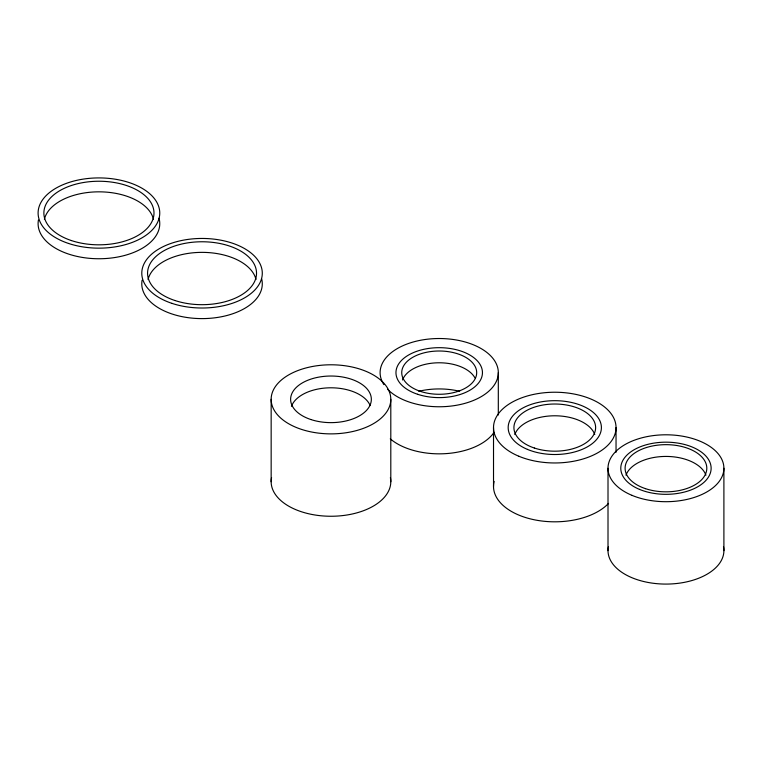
<?xml version="1.0" encoding="UTF-8"?>
<svg xmlns="http://www.w3.org/2000/svg" width="762" height="762" viewBox="0 0 762 762"><rect width="100%" height="100%" fill="white"/><g stroke="black" fill="none" stroke-linecap="round" stroke-linejoin="round"><path stroke-width="1.14" d="M723.9 468.249L723.9 550.631M616.039 427.596L616.039 452.314M608.009 468.249L608.009 550.631M498.31 372.647L498.31 415.014M493.519 427.596L493.519 486.442M390.801 399.326A59.817 34.538 0 0 1 301.066 429.244A59.817 34.538 0 0 1 301.066 369.418A59.817 34.538 0 0 1 390.801 399.326L390.801 481.717M271.158 399.326L271.158 481.717M390.373 477.612A59.817 34.538 0 0 1 330.975 516.255A59.817 34.538 0 0 1 271.577 477.612M291.475 406.327A40.357 23.298 0 0 1 330.289 387.801A40.357 23.298 0 0 1 370.18 405.555M44.387 219.266A55.064 31.794 0 0 1 98.927 191.834A55.064 31.794 0 0 1 153.467 219.266M159.029 218.208A60.827 35.119 0 0 1 100.498 258.737A60.827 35.119 0 0 1 38.424 219.999M261.671 278.873A60.255 34.785 0 0 1 203.225 318.602A60.255 34.785 0 0 1 142.103 280.226M148.066 279.502A54.483 31.461 0 0 1 202.035 252.365A54.483 31.461 0 0 1 256.003 279.502M723.49 546.659A57.95 33.452 0 0 1 665.95 584.083A57.95 33.452 0 0 1 608.419 546.659M625.973 475.183A40.853 23.584 0 0 1 665.95 456.428A40.853 23.584 0 0 1 705.936 475.183M608.543 503.396A61.265 35.366 0 0 1 535.438 520.008A61.265 35.366 0 0 1 494.138 481.413M514.798 434.531A40.853 23.584 0 0 1 554.784 415.785A40.853 23.584 0 0 1 594.76 434.531M494.071 432.406A59.103 34.119 0 0 1 445.522 453.647A59.103 34.119 0 0 1 390.268 438.845M383.867 384.61A59.103 34.119 0 0 1 446.037 338.747A59.103 34.119 0 0 1 488.318 391.63A59.103 34.119 0 0 1 387.534 389.201M418.795 391.277A53.33 30.794 0 0 1 459.619 391.277M402.527 379.981A37.481 21.641 0 0 1 437.302 362.807A37.481 21.641 0 0 1 474.917 377.847M310.801 419.51A40.357 23.298 0 0 0 371.342 399.326A40.357 23.298 0 0 0 310.801 379.152A40.357 23.298 0 0 0 310.801 419.51M68.513 243.449A60.827 35.119 0 0 0 159.753 213.036A60.827 35.119 0 0 0 68.513 182.623A60.827 35.119 0 0 0 68.513 243.449M71.399 240.563A55.064 31.794 0 0 0 153.991 213.036A55.064 31.794 0 0 0 71.399 185.499A55.064 31.794 0 0 0 71.399 240.563M171.907 303.352A60.255 34.785 0 0 0 262.29 273.225A60.255 34.785 0 0 0 171.907 243.107A60.255 34.785 0 0 0 171.907 303.352M174.793 300.466A54.483 31.461 0 0 0 256.527 273.225A54.483 31.461 0 0 0 174.793 245.983A54.483 31.461 0 0 0 174.793 300.466M631.955 495.338A57.95 33.452 0 0 0 723.586 471.697A57.95 33.452 0 0 0 642.318 437.702A57.95 33.452 0 0 0 631.955 495.338M639.451 489.366A45.177 26.079 0 0 0 710.889 470.935A45.177 26.079 0 0 0 647.529 444.437A45.177 26.079 0 0 0 639.451 489.366M645.528 488.671A40.853 23.584 0 0 0 706.803 468.249A40.853 23.584 0 0 0 645.528 447.818A40.853 23.584 0 0 0 645.528 488.671M518.836 456.238A61.265 35.366 0 0 0 615.715 431.254A61.265 35.366 0 0 0 529.79 395.307A61.265 35.366 0 0 0 518.836 456.238M527.428 449.389A46.615 26.918 0 0 0 601.151 430.378A46.615 26.918 0 0 0 535.762 403.022A46.615 26.918 0 0 0 527.428 449.389M534.352 448.027A40.853 23.584 0 0 0 595.627 427.596A40.853 23.584 0 0 0 534.352 407.175A40.853 23.584 0 0 0 534.352 448.027M417.586 394.268A43.243 24.965 0 0 0 482.451 372.647A43.243 24.965 0 0 0 417.586 351.025A43.243 24.965 0 0 0 417.586 394.268M420.472 391.382A37.481 21.641 0 0 0 476.688 372.647A37.481 21.641 0 0 0 420.472 353.901A37.481 21.641 0 0 0 420.472 391.382"/></g></svg>
